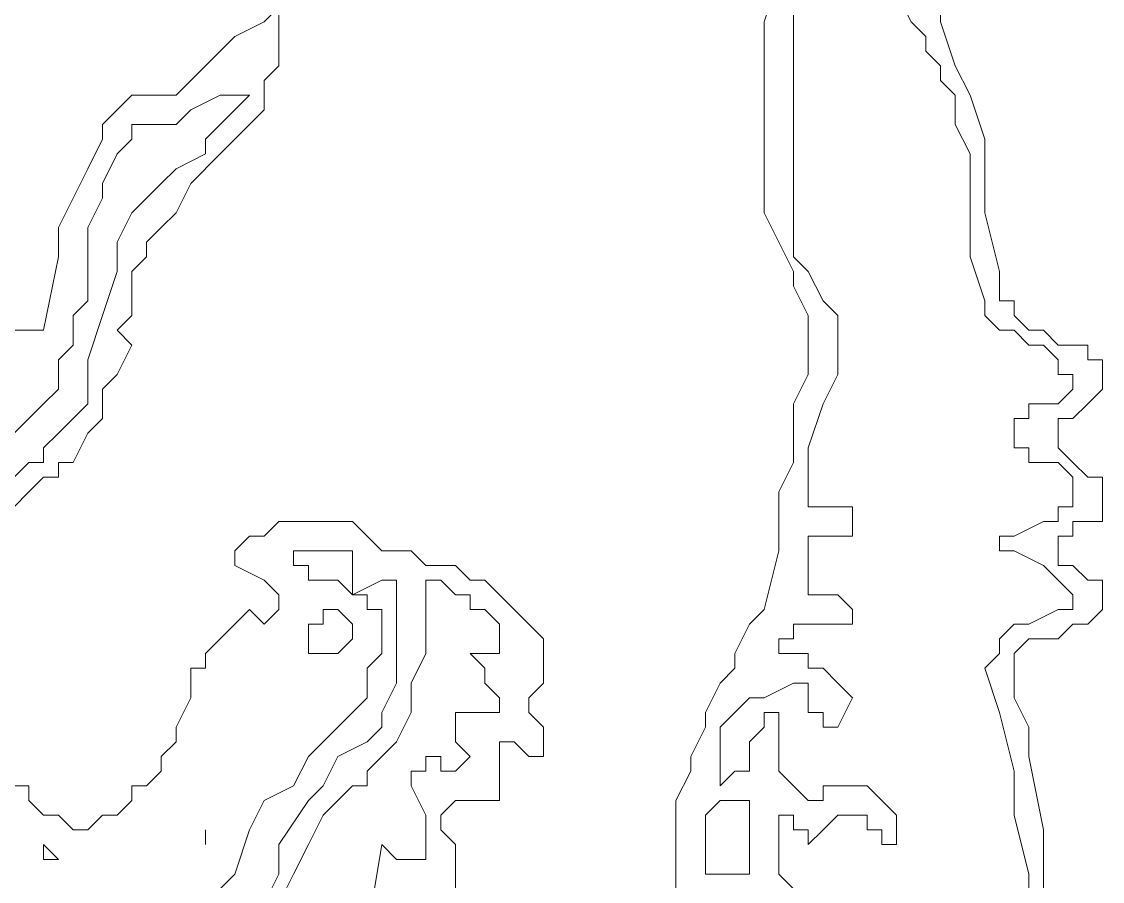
# Model space of a CAD drawing. Extents: x -66030 to 95157, y -13132 to 45879.
# Drawn here: x -17907.4 to -17620.3, y 15371.9 to 15600.5 of the extents above; entities that cross this region are included whole.
import ezdxf

# ---------------------------------------------------------------- set-up
doc = ezdxf.new("R2010")
doc.units = 0
doc.header["$LTSCALE"] = 100
doc.header["$MEASUREMENT"] = 0
doc.layers.get('0').update_dxf_attribs({"linetype": 'CONTINUOUS'})

msp = doc.modelspace()

# ---------------------------------------------------------------- linework, layer by layer
at = {"lineweight": 0}
for points in [[(-17706.21, 15612.13), (-17710.11, 15600.41), (-17710.11, 15588.69), (-17710.11, 15580.88), (-17710.11, 15576.98), (-17710.11, 15569.16), (-17710.11, 15565.26), (-17710.11, 15561.35), (-17710.11, 15557.45), (-17710.11, 15553.54), (-17710.11, 15549.63), (-17706.21, 15541.82), (-17702.3, 15534.01), (-17702.3, 15530.1), (-17698.4, 15522.29), (-17698.4, 15518.39), (-17698.4, 15514.48), (-17698.4, 15510.57), (-17698.4, 15506.67), (-17702.3, 15498.86), (-17702.3, 15491.04), (-17702.3, 15483.23), (-17706.21, 15475.42), (-17706.21, 15459.8), (-17710.11, 15444.17), (-17714.02, 15440.27), (-17717.93, 15432.45), (-17717.93, 15428.55), (-17721.83, 15424.64), (-17725.74, 15416.83), (-17725.74, 15412.92), (-17729.64, 15405.11), (-17729.64, 15401.21), (-17733.55, 15393.39), (-17733.55, 15389.49), (-17733.55, 15381.68), (-17733.55, 15373.86), (-17733.55, 15369.96)], [(-17639.81, 15358.24), (-17639.81, 15373.86), (-17643.71, 15389.49), (-17643.71, 15401.21), (-17647.62, 15416.83), (-17651.52, 15428.55), (-17647.62, 15432.45), (-17647.62, 15436.36), (-17647.62, 15436.36), (-17643.71, 15440.27), (-17639.81, 15440.27), (-17631.99, 15444.17), (-17628.09, 15444.17), (-17628.09, 15448.08), (-17628.09, 15448.08), (-17631.99, 15451.98), (-17635.9, 15455.89), (-17643.71, 15459.8), (-17647.62, 15459.8), (-17647.62, 15463.7), (-17643.71, 15463.7), (-17643.71, 15463.7), (-17635.9, 15467.61), (-17631.99, 15467.61), (-17631.99, 15471.51), (-17628.09, 15471.51), (-17628.09, 15471.51), (-17628.09, 15471.51), (-17628.09, 15475.42), (-17628.09, 15475.42), (-17628.09, 15479.33), (-17628.09, 15479.33), (-17631.99, 15483.23), (-17639.81, 15483.23), (-17639.81, 15487.14), (-17643.71, 15487.14), (-17643.71, 15487.14), (-17643.71, 15491.04), (-17643.71, 15491.04), (-17643.71, 15494.95), (-17643.71, 15494.95), (-17639.81, 15494.95), (-17639.81, 15498.86), (-17635.9, 15498.86), (-17631.99, 15498.86), (-17628.09, 15502.76), (-17628.09, 15502.76), (-17628.09, 15506.67), (-17631.99, 15506.67), (-17631.99, 15510.57), (-17631.99, 15510.57), (-17635.9, 15514.48), (-17639.81, 15514.48), (-17643.71, 15518.39), (-17647.62, 15518.39), (-17647.62, 15518.39), (-17651.52, 15522.29), (-17651.52, 15522.29), (-17651.52, 15526.2), (-17651.52, 15526.2), (-17655.43, 15537.92), (-17655.43, 15545.73), (-17655.43, 15565.26), (-17659.34, 15573.07), (-17659.34, 15580.88), (-17663.24, 15584.79), (-17663.24, 15588.69), (-17667.15, 15592.6), (-17667.15, 15596.51), (-17671.05, 15600.41), (-17674.96, 15608.22)], [(-17909.32, 15471.51), (-17905.41, 15475.42), (-17901.51, 15479.33), (-17897.6, 15479.33), (-17897.6, 15483.23), (-17893.69, 15483.23), (-17889.79, 15491.04), (-17885.88, 15494.95), (-17885.88, 15502.76), (-17881.98, 15506.67), (-17878.07, 15514.48), (-17881.98, 15518.39), (-17878.07, 15522.29), (-17878.07, 15530.1), (-17878.07, 15534.01), (-17874.16, 15537.92), (-17874.16, 15541.82), (-17870.26, 15545.73), (-17866.35, 15549.63), (-17862.45, 15557.45), (-17854.64, 15565.26), (-17846.82, 15573.07), (-17842.92, 15576.98), (-17842.92, 15580.88), (-17842.92, 15584.79), (-17839.01, 15588.69), (-17839.01, 15592.6), (-17839.01, 15596.51), (-17839.01, 15596.51), (-17839.01, 15600.41), (-17839.01, 15600.41), (-17839.01, 15604.32), (-17842.92, 15600.41), (-17850.73, 15596.51), (-17854.64, 15592.6), (-17858.54, 15588.69), (-17862.45, 15584.79), (-17862.45, 15584.79), (-17866.35, 15580.88), (-17870.26, 15580.88), (-17870.26, 15580.88), (-17874.16, 15580.88), (-17878.07, 15580.88), (-17878.07, 15580.88), (-17881.98, 15576.98), (-17885.88, 15573.07), (-17885.88, 15569.16), (-17889.79, 15561.35), (-17893.69, 15553.54), (-17897.6, 15545.73), (-17897.6, 15537.92), (-17901.51, 15518.39), (-17901.51, 15518.39), (-17901.51, 15518.39), (-17901.51, 15518.39), (-17905.41, 15518.39), (-17905.41, 15518.39), (-17909.32, 15518.39)], [(-17702.3, 15604.32), (-17702.3, 15588.69), (-17702.3, 15576.98), (-17702.3, 15565.26), (-17702.3, 15557.45), (-17702.3, 15553.54), (-17702.3, 15545.73), (-17702.3, 15537.92), (-17698.4, 15534.01), (-17694.49, 15526.2), (-17694.49, 15526.2), (-17690.58, 15522.29), (-17690.58, 15518.39), (-17690.58, 15514.48), (-17690.58, 15506.67), (-17694.49, 15498.86), (-17698.4, 15487.14), (-17698.4, 15479.33), (-17698.4, 15475.42), (-17698.4, 15471.51), (-17694.49, 15471.51), (-17690.58, 15471.51), (-17690.58, 15471.51), (-17686.68, 15471.51), (-17686.68, 15467.61), (-17686.68, 15467.61), (-17686.68, 15463.7), (-17690.58, 15463.7), (-17690.58, 15463.7), (-17690.58, 15463.7), (-17694.49, 15463.7), (-17698.4, 15463.7), (-17698.4, 15463.7), (-17698.4, 15459.8), (-17698.4, 15455.89), (-17698.4, 15451.98), (-17698.4, 15451.98), (-17698.4, 15448.08), (-17698.4, 15448.08), (-17694.49, 15448.08), (-17690.58, 15448.08), (-17690.58, 15448.08), (-17686.68, 15444.17), (-17686.68, 15444.17), (-17686.68, 15444.17), (-17686.68, 15440.27), (-17686.68, 15440.27), (-17690.58, 15440.27), (-17698.4, 15440.27), (-17698.4, 15440.27), (-17702.3, 15440.27), (-17702.3, 15436.36), (-17702.3, 15436.36), (-17706.21, 15436.36), (-17706.21, 15432.45), (-17702.3, 15432.45), (-17698.4, 15432.45), (-17698.4, 15428.55), (-17694.49, 15428.55), (-17690.58, 15424.64), (-17686.68, 15420.74), (-17690.58, 15412.92), (-17690.58, 15412.92), (-17694.49, 15412.92), (-17694.49, 15416.83), (-17698.4, 15416.83), (-17698.4, 15420.74), (-17698.4, 15424.64), (-17702.3, 15424.64), (-17702.3, 15424.64), (-17710.11, 15420.74), (-17714.02, 15420.74), (-17717.93, 15416.83), (-17721.83, 15412.92), (-17721.83, 15412.92), (-17721.83, 15409.02), (-17721.83, 15405.11), (-17721.83, 15401.21), (-17721.83, 15401.21), (-17721.83, 15401.21), (-17721.83, 15397.3), (-17721.83, 15397.3), (-17717.93, 15401.21), (-17717.93, 15401.21), (-17714.02, 15401.21), (-17714.02, 15405.11), (-17714.02, 15409.02), (-17710.11, 15412.92), (-17710.11, 15412.92), (-17710.11, 15416.83), (-17710.11, 15416.83), (-17706.21, 15416.83), (-17706.21, 15416.83), (-17706.21, 15412.92), (-17706.21, 15409.02), (-17706.21, 15405.11), (-17706.21, 15401.21), (-17702.3, 15397.3), (-17702.3, 15397.3), (-17702.3, 15397.3), (-17698.4, 15393.39), (-17698.4, 15393.39), (-17694.49, 15393.39), (-17694.49, 15397.3), (-17690.58, 15397.3), (-17686.68, 15397.3), (-17686.68, 15397.3), (-17682.77, 15397.3), (-17682.77, 15397.3), (-17678.87, 15393.39), (-17674.96, 15389.49), (-17674.96, 15385.58), (-17674.96, 15381.68), (-17674.96, 15381.68), (-17678.87, 15381.68), (-17678.87, 15385.58), (-17682.77, 15385.58), (-17682.77, 15389.49), (-17682.77, 15389.49), (-17686.68, 15389.49), (-17686.68, 15389.49), (-17690.58, 15389.49), (-17690.58, 15389.49), (-17690.58, 15389.49), (-17694.49, 15385.58), (-17694.49, 15385.58), (-17698.4, 15381.68), (-17698.4, 15385.58), (-17702.3, 15385.58), (-17702.3, 15389.49), (-17706.21, 15389.49), (-17706.21, 15381.68), (-17706.21, 15377.77), (-17706.21, 15373.86), (-17702.3, 15369.96)], [(-17635.9, 15366.05), (-17635.9, 15373.86), (-17635.9, 15385.58), (-17639.81, 15405.11), (-17639.81, 15409.02), (-17639.81, 15412.92), (-17643.71, 15420.74), (-17643.71, 15424.64), (-17643.71, 15428.55), (-17643.71, 15428.55), (-17643.71, 15432.45), (-17643.71, 15432.45), (-17639.81, 15436.36), (-17639.81, 15436.36), (-17635.9, 15436.36), (-17631.99, 15436.36), (-17628.09, 15440.27), (-17624.18, 15440.27), (-17620.28, 15444.17), (-17620.28, 15444.17), (-17620.28, 15448.08), (-17620.28, 15448.08), (-17620.28, 15451.98), (-17624.18, 15451.98), (-17624.18, 15451.98), (-17628.09, 15455.89), (-17631.99, 15455.89), (-17631.99, 15459.8), (-17631.99, 15459.8), (-17631.99, 15463.7), (-17631.99, 15463.7), (-17628.09, 15463.7), (-17628.09, 15467.61), (-17624.18, 15467.61), (-17620.28, 15467.61), (-17620.28, 15471.51), (-17620.28, 15471.51), (-17620.28, 15471.51), (-17620.28, 15475.42), (-17620.28, 15475.42), (-17620.28, 15479.33), (-17620.28, 15479.33), (-17624.18, 15479.33), (-17628.09, 15483.23), (-17628.09, 15483.23), (-17631.99, 15487.14), (-17631.99, 15487.14), (-17631.99, 15491.04), (-17631.99, 15494.95), (-17628.09, 15494.95), (-17628.09, 15494.95), (-17624.18, 15498.86), (-17624.18, 15498.86), (-17620.28, 15502.76), (-17620.28, 15502.76), (-17620.28, 15506.67), (-17620.28, 15506.67), (-17620.28, 15510.57), (-17624.18, 15510.57), (-17624.18, 15514.48), (-17628.09, 15514.48), (-17631.99, 15514.48), (-17635.9, 15518.39), (-17639.81, 15518.39), (-17643.71, 15522.29), (-17643.71, 15522.29), (-17643.71, 15526.2), (-17647.62, 15526.2), (-17647.62, 15530.1), (-17647.62, 15534.01), (-17651.52, 15549.63), (-17651.52, 15561.35), (-17651.52, 15569.16), (-17655.43, 15580.88), (-17659.34, 15588.69), (-17663.24, 15600.41), (-17663.24, 15604.32)], [(-17909.32, 15479.33), (-17905.41, 15483.23), (-17901.51, 15483.23), (-17901.51, 15487.14), (-17897.6, 15491.04), (-17893.69, 15494.95), (-17889.79, 15498.86), (-17889.79, 15502.76), (-17889.79, 15510.57), (-17885.88, 15522.29), (-17881.98, 15534.01), (-17881.98, 15537.92), (-17881.98, 15541.82), (-17878.07, 15549.63), (-17874.16, 15553.54), (-17870.26, 15557.45), (-17866.35, 15561.35), (-17858.54, 15565.26), (-17858.54, 15569.16), (-17854.64, 15573.07), (-17850.73, 15576.98), (-17846.82, 15580.88), (-17850.73, 15580.88), (-17854.64, 15580.88), (-17862.45, 15576.98), (-17862.45, 15576.98), (-17866.35, 15573.07), (-17870.26, 15573.07), (-17874.16, 15573.07), (-17878.07, 15573.07), (-17878.07, 15569.16), (-17881.98, 15565.26), (-17885.88, 15557.45), (-17885.88, 15553.54), (-17889.79, 15545.73), (-17889.79, 15541.82), (-17889.79, 15526.2), (-17893.69, 15522.29), (-17893.69, 15514.48), (-17897.6, 15510.57), (-17897.6, 15502.76), (-17901.51, 15498.86), (-17901.51, 15498.86), (-17905.41, 15494.95), (-17909.32, 15491.04)], [(-17792.14, 15369.96), (-17792.14, 15373.86), (-17792.14, 15373.86), (-17792.14, 15381.68), (-17796.05, 15385.58), (-17796.05, 15389.49), (-17796.05, 15389.49), (-17792.14, 15393.39), (-17788.23, 15393.39), (-17784.33, 15393.39), (-17784.33, 15393.39), (-17784.33, 15393.39), (-17780.42, 15393.39), (-17780.42, 15393.39), (-17780.42, 15397.3), (-17780.42, 15401.21), (-17780.42, 15405.11), (-17780.42, 15405.11), (-17780.42, 15409.02), (-17780.42, 15409.02), (-17776.52, 15409.02), (-17776.52, 15409.02), (-17772.61, 15405.11), (-17772.61, 15405.11), (-17772.61, 15405.11), (-17768.7, 15405.11), (-17768.7, 15405.11), (-17768.7, 15409.02), (-17768.7, 15412.92), (-17772.61, 15416.83), (-17772.61, 15420.74), (-17772.61, 15420.74), (-17772.61, 15420.74), (-17768.7, 15424.64), (-17768.7, 15424.64), (-17768.7, 15428.55), (-17768.7, 15436.36), (-17772.61, 15440.27), (-17776.52, 15444.17), (-17776.52, 15444.17), (-17780.42, 15448.08), (-17784.33, 15451.98), (-17788.23, 15451.98), (-17792.14, 15455.89), (-17799.95, 15455.89), (-17803.86, 15459.8), (-17807.76, 15459.8), (-17811.67, 15459.8), (-17815.58, 15463.7), (-17815.58, 15463.7), (-17819.48, 15467.61), (-17819.48, 15467.61), (-17823.39, 15467.61), (-17823.39, 15467.61), (-17831.2, 15467.61), (-17839.01, 15467.61), (-17842.92, 15463.7), (-17846.82, 15463.7), (-17850.73, 15459.8), (-17850.73, 15459.8), (-17850.73, 15455.89), (-17850.73, 15455.89), (-17850.73, 15455.89), (-17842.92, 15451.98), (-17842.92, 15451.98), (-17839.01, 15448.08), (-17839.01, 15448.08), (-17839.01, 15448.08), (-17839.01, 15448.08), (-17839.01, 15444.17), (-17839.01, 15444.17), (-17842.92, 15440.27), (-17842.92, 15440.27), (-17846.82, 15444.17), (-17850.73, 15440.27), (-17854.64, 15436.36), (-17854.64, 15436.36), (-17858.54, 15432.45), (-17858.54, 15428.55), (-17862.45, 15428.55), (-17862.45, 15420.74), (-17866.35, 15412.92), (-17866.35, 15409.02), (-17870.26, 15405.11), (-17870.26, 15401.21), (-17874.16, 15397.3), (-17878.07, 15397.3), (-17878.07, 15393.39), (-17881.98, 15389.49), (-17885.88, 15389.49), (-17885.88, 15389.49), (-17889.79, 15385.58), (-17889.79, 15385.58), (-17893.69, 15385.58), (-17897.6, 15389.49), (-17901.51, 15389.49), (-17905.41, 15393.39), (-17905.41, 15397.3), (-17909.32, 15397.3)], [(-17842.92, 15366.05), (-17839.01, 15373.86), (-17839.01, 15381.68), (-17831.2, 15393.39), (-17827.29, 15397.3), (-17823.39, 15405.11), (-17815.58, 15409.02), (-17811.67, 15412.92), (-17811.67, 15416.83), (-17807.76, 15424.64), (-17807.76, 15428.55), (-17807.76, 15432.45), (-17807.76, 15432.45), (-17807.76, 15436.36), (-17807.76, 15440.27), (-17807.76, 15444.17), (-17807.76, 15448.08), (-17807.76, 15451.98), (-17811.67, 15451.98), (-17819.48, 15448.08), (-17819.48, 15451.98), (-17819.48, 15455.89), (-17819.48, 15459.8), (-17823.39, 15459.8), (-17823.39, 15459.8), (-17827.29, 15459.8), (-17827.29, 15459.8), (-17831.2, 15459.8), (-17831.2, 15459.8), (-17835.11, 15459.8), (-17835.11, 15455.89), (-17835.11, 15455.89), (-17831.2, 15455.89), (-17831.2, 15451.98), (-17827.29, 15451.98), (-17823.39, 15451.98), (-17819.48, 15448.08), (-17815.58, 15448.08), (-17815.58, 15444.17), (-17815.58, 15444.17), (-17811.67, 15444.17), (-17811.67, 15436.36), (-17811.67, 15432.45), (-17815.58, 15428.55), (-17815.58, 15424.64), (-17815.58, 15420.74), (-17819.48, 15416.83), (-17823.39, 15412.92), (-17823.39, 15412.92), (-17831.2, 15405.11), (-17835.11, 15397.3), (-17842.92, 15393.39), (-17846.82, 15385.58), (-17850.73, 15373.86), (-17854.64, 15369.96)], [(-17815.58, 15358.24), (-17811.67, 15381.68), (-17811.67, 15381.68), (-17811.67, 15381.68), (-17807.76, 15377.77), (-17803.86, 15377.77), (-17803.86, 15377.77), (-17799.95, 15377.77), (-17799.95, 15381.68), (-17799.95, 15381.68), (-17799.95, 15385.58), (-17799.95, 15389.49), (-17803.86, 15397.3), (-17803.86, 15401.21), (-17803.86, 15401.21), (-17799.95, 15401.21), (-17799.95, 15405.11), (-17796.05, 15405.11), (-17796.05, 15401.21), (-17792.14, 15401.21), (-17788.23, 15405.11), (-17788.23, 15405.11), (-17792.14, 15409.02), (-17792.14, 15409.02), (-17792.14, 15412.92), (-17792.14, 15412.92), (-17792.14, 15416.83), (-17792.14, 15416.83), (-17788.23, 15416.83), (-17780.42, 15416.83), (-17780.42, 15420.74), (-17784.33, 15424.64), (-17784.33, 15428.55), (-17788.23, 15432.45), (-17788.23, 15432.45), (-17784.33, 15432.45), (-17784.33, 15432.45), (-17780.42, 15432.45), (-17780.42, 15432.45), (-17780.42, 15432.45), (-17780.42, 15436.36), (-17780.42, 15440.27), (-17784.33, 15444.17), (-17788.23, 15444.17), (-17788.23, 15448.08), (-17792.14, 15448.08), (-17796.05, 15451.98), (-17799.95, 15451.98), (-17799.95, 15440.27), (-17799.95, 15432.45), (-17803.86, 15424.64), (-17803.86, 15416.83), (-17807.76, 15409.02), (-17811.67, 15405.11), (-17815.58, 15401.21), (-17815.58, 15397.3), (-17819.48, 15397.3), (-17823.39, 15393.39), (-17827.29, 15389.49), (-17831.2, 15381.68), (-17835.11, 15373.86), (-17839.01, 15366.05)]]:
    msp.add_lwpolyline(points, dxfattribs=at)
for points in [[(-17823.39, 15432.45), (-17819.48, 15436.36), (-17819.48, 15436.36), (-17819.48, 15440.27), (-17819.48, 15440.27), (-17823.39, 15444.17), (-17823.39, 15444.17), (-17823.39, 15444.17), (-17827.29, 15444.17), (-17827.29, 15440.27), (-17831.2, 15440.27), (-17831.2, 15436.36), (-17831.2, 15436.36), (-17831.2, 15432.45), (-17827.29, 15432.45), (-17827.29, 15432.45), (-17823.39, 15432.45), (-17823.39, 15432.45), (-17823.39, 15432.45)], [(-17725.74, 15373.86), (-17721.83, 15373.86), (-17717.93, 15373.86), (-17714.02, 15373.86), (-17714.02, 15377.77), (-17714.02, 15377.77), (-17714.02, 15381.68), (-17714.02, 15385.58), (-17714.02, 15389.49), (-17714.02, 15389.49), (-17714.02, 15393.39), (-17717.93, 15393.39), (-17717.93, 15393.39), (-17721.83, 15393.39), (-17721.83, 15393.39), (-17721.83, 15393.39), (-17725.74, 15389.49), (-17725.74, 15389.49), (-17725.74, 15385.58), (-17725.74, 15381.68), (-17725.74, 15377.77), (-17725.74, 15373.86), (-17725.74, 15373.86)], [(-17858.54, 15385.58), (-17858.54, 15381.68), (-17858.54, 15385.58), (-17858.54, 15385.58)], [(-17897.6, 15377.77), (-17901.51, 15381.68), (-17901.51, 15377.77), (-17897.6, 15377.77)]]:
    msp.add_lwpolyline(points, close=True, dxfattribs=at)

doc.saveas('drawing.dxf')
